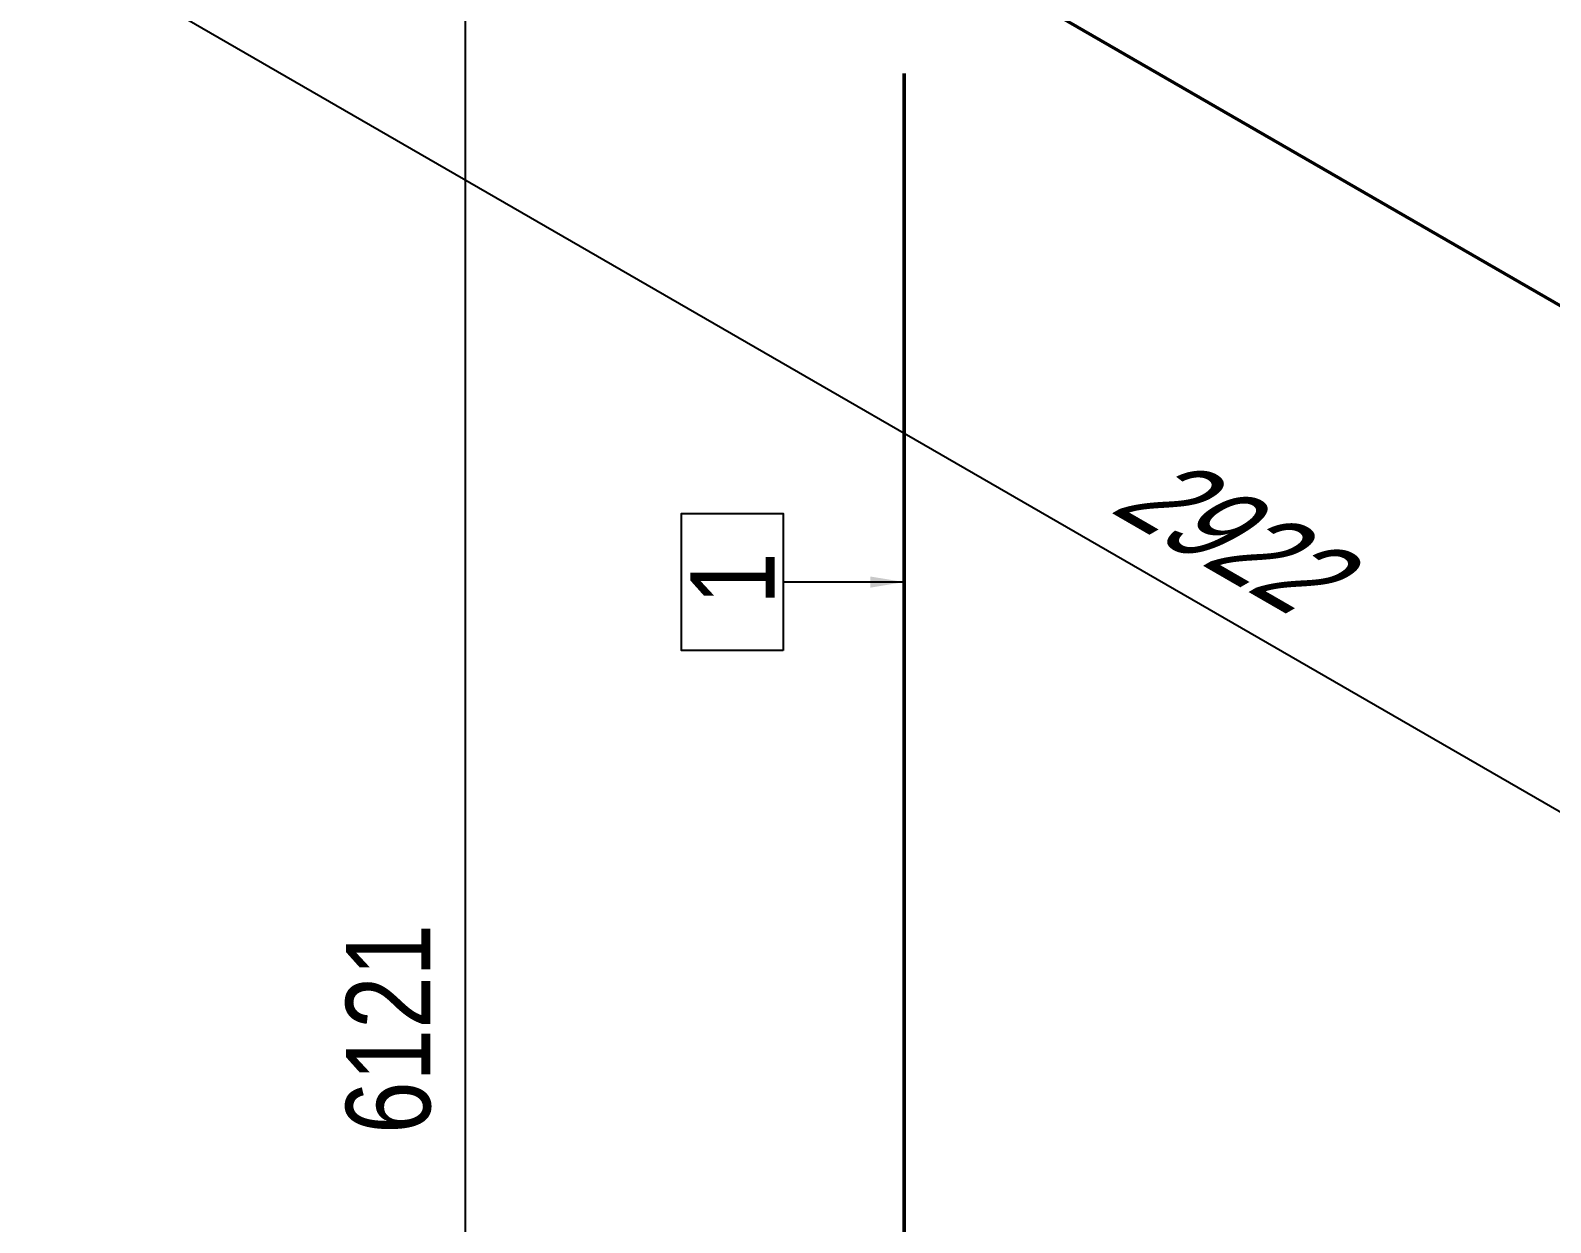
# Model space of a CAD drawing. Header units: millimetres. Extents: x 0 to 594, y 0 to 420.
# Drawn here: x 235.04 to 280.03, y 182.88 to 218.16 of the extents above; entities that cross this region are included whole.
import ezdxf
from ezdxf import colors
from ezdxf.entities.mleader import LeaderData, LeaderLine
from ezdxf.enums import TextEntityAlignment as Align
from ezdxf.math import Vec2, Vec3

# ---------------------------------------------------------------- set-up
doc = ezdxf.new("R2010")
doc.units = ezdxf.units.MM
doc.header["$LTSCALE"] = 0.25
doc.layers.add('주석', color=7, linetype='Continuous')
doc.layers.add('치수', color=1, linetype='Continuous')
doc.layers.add('파이프 작은 보어', color=30, linetype='Continuous', lineweight=50)
doc.styles.add('AdskIsoAnnotation', font='arial.ttf', dxfattribs={"width": 0.8, "height": 1})
doc.styles.add('AdskIsoMetric', font='arial.ttf', dxfattribs={"width": 0.8, "height": 2.5})
doc.styles.add('AdskIsoMetric-30', font='arial.ttf', dxfattribs={"width": 0.8, "height": 2.5})
doc.styles.add('AdskIsoMetric30', font='arial.ttf', dxfattribs={"width": 0.8, "oblique": 30, "height": 2.5})
doc.styles.get("Standard").update_dxf_attribs({"font": 'arial.ttf'})
doc.dimstyles.new('AdskIsoMetric', dxfattribs={"dimtxt": 2.5, "dimasz": 2.5, "dimexe": 1, "dimexo": 2, "dimgap": 0.8, "dimtad": 1, "dimdec": 0, "dimrnd": 1, "dimzin": 0, "dimdsep": 46, "dimtxsty": 'AdskIsoMetric', "dimcen": 0, "dimclrt": 7, "dimadec": 0, "dimazin": 0, "dimtfac": 1, "dimtdec": 0, "dimtmove": 1, "dimatfit": 3, "dimfxl": 0, "dimfrac": 2, "dimtolj": 1, "dimtzin": 0, "dimarcsym": 0})

# ---------------------------------------------------------------- blocks, each defined once
blk = doc.blocks.new('*D35')
at = {"layer": 'Defpoints', "color": 0}
for p in [(144.945, 227.653), (131.954, 220.153), (260.902, 160.705)]:
    blk.add_point(p, dxfattribs=at)
at = {"layer": '치수', "color": 0, "lineweight": -2}
for p, q in [((142.945, 226.498), (130.954, 219.576)), ((245.746, 154.455), (134.119, 218.903)), ((258.902, 159.55), (246.911, 152.628))]:
    blk.add_line(p, q, dxfattribs=at)
at = {"layer": '치수', "color": 0}
for points in [[(134.328, 219.264), (133.911, 218.542), (131.954, 220.153)], [(245.955, 154.816), (245.538, 154.094), (247.911, 153.205)]]:
    blk.add_solid(points, dxfattribs=at)
at = {"layer": '치수', "color": 7, "insert": (192.2, 187.988), "char_height": 2.5, "attachment_point": 5, "rotation": 330, "style": 'AdskIsoMetric30'}
blk.add_mtext('\\A1;12189', dxfattribs=at)
blk = doc.blocks.new('*D36')
at = {"layer": 'Defpoints', "color": 0}
for p in [(260.902, 234.128), (260.902, 160.705), (247.911, 153.205)]:
    blk.add_point(p, dxfattribs=at)
at = {"layer": '치수', "color": 0, "lineweight": -2}
for p, q in [((247.911, 224.128), (247.911, 155.705)), ((258.902, 159.55), (246.911, 152.628))]:
    blk.add_line(p, q, dxfattribs=at)
at = {"layer": '치수', "color": 0}
for points in [[(247.495, 224.128), (248.328, 224.128), (247.911, 226.628)], [(247.495, 155.705), (248.328, 155.705), (247.911, 153.205)]]:
    blk.add_solid(points, dxfattribs=at)
at = {"layer": '치수', "color": 7, "insert": (245.645, 188.608), "char_height": 2.5, "attachment_point": 5, "rotation": 90, "style": 'AdskIsoMetric-30'}
blk.add_mtext('\\A1;6121', dxfattribs=at)
blk = doc.blocks.new('*D38')
at = {"layer": 'Defpoints', "color": 0}
for p in [(249.729, 227.677), (236.738, 220.177), (312.202, 191.609)]:
    blk.add_point(p, dxfattribs=at)
at = {"layer": '치수', "color": 0, "lineweight": -2}
for p, q in [((247.729, 226.523), (235.738, 219.6)), ((297.046, 185.359), (238.903, 218.927)), ((310.202, 190.454), (298.211, 183.531))]:
    blk.add_line(p, q, dxfattribs=at)
at = {"layer": '치수', "color": 0}
for points in [[(239.112, 219.288), (238.695, 218.567), (236.738, 220.177)], [(297.254, 185.72), (296.838, 184.998), (299.211, 184.109)]]:
    blk.add_solid(points, dxfattribs=at)
at = {"layer": '치수', "color": 7, "insert": (270.241, 203.451), "char_height": 2.5, "attachment_point": 5, "rotation": 330, "style": 'AdskIsoMetric30'}
blk.add_mtext('\\A1;2922', dxfattribs=at)
blk = doc.blocks.new('AnnoRect')
at = {"color": 0, "linetype": 'ByBlock', "lineweight": -2}
blk.add_wipeout([(-0.81, -0.6), (-0.81, 0.6), (0.81, 0.6), (0.81, -0.6)], dxfattribs=at)
blk.add_lwpolyline([(-0.81, -0.6), (-0.81, 0.6), (0.81, 0.6), (0.81, -0.6)], close=True, dxfattribs=at)
at = {"color": 0, "linetype": 'ByBlock', "lineweight": -2, "style": 'AdskIsoAnnotation', "width": 0.8}
blk.add_attdef('XX', text='', height=1, dxfattribs=at).set_placement((0, 0), align=Align.MIDDLE_CENTER)

msp = doc.modelspace()

# ---------------------------------------------------------------- linework, layer by layer
at = {"layer": '파이프 작은 보어'}
for points in [[(306.8983, 194.6705), (255.0321, 224.6155)], [(260.9017, 216.8782), (260.9017, 185.2758)], [(260.9017, 185.2758), (260.9017, 166.8288)]]:
    msp.add_lwpolyline(points, dxfattribs=at)

# ---------------------------------------------------------------- dimensions: what is measured, and where the dimension line sits
at = {"layer": '치수'}
for base, p1, p2, angle, text, override, picture, middle in [((247.9113, 153.2051), (260.9017, 234.128), (260.9017, 160.7051), 270, '6121', {"dimtad": 0, "dimlfac": 83.371885, "dimtxsty": 'AdskIsoMetric-30', "dimse1": 1, "dimse2": 0, "dimsd1": 0, "dimsd2": 0, "dimtmove": 1}, '*D36', (245.645, 188.6081)), ((131.9542, 220.1529), (260.9017, 160.7051), (144.9446, 227.6529), 150, '12189', {"dimtad": 0, "dimlfac": 91.03684, "dimtxsty": 'AdskIsoMetric30', "dimse1": 0, "dimse2": 0, "dimsd1": 0, "dimsd2": 0, "dimtmove": 1}, '*D35', (192.1999, 187.9879)), ((236.7384, 220.1773), (312.2016, 191.6087), (249.7288, 227.6773), 150, '2922', {"dimtad": 0, "dimlfac": 40.506658, "dimtxsty": 'AdskIsoMetric30', "dimse1": 0, "dimse2": 0, "dimsd1": 0, "dimsd2": 0, "dimtmove": 1}, '*D38', (270.2411, 203.4515))]:
    dim = msp.add_linear_dim(base=base, p1=p1, p2=p2, angle=angle, text=text, dimstyle='AdskIsoMetric', override=override, dxfattribs=at)
    dim.commit()
    dim.dimension.update_dxf_attribs({"geometry": picture, "text_midpoint": middle, "dimtype": 160})

# ---------------------------------------------------------------- leaders
at = {"layer": '주석'}
ml = msp.add_multileader_mtext('Standard', dxfattribs=at)
ml.set_content('')
ml.set_leader_properties()
ml.build(insert=Vec2(0, 0))
ml.multileader.update_dxf_attribs({"dogleg_length": 0, "arrow_head_size": 0})
ctx = ml.context
ctx.base_point, ctx.arrow_head_size, ctx.plane_origin = Vec3(257.3142, 201.8313), 0, Vec3(0.8142, 13.8313)
notes = []
notes.append((ctx, [(0, (1, 1, 0), (257.3142, 201.8313), (-1, 0), 0, [(0, [(260.9017, 201.8313)], 0, [])])]))
ctx.mtext, ml.multileader.dxf.content_type = None, 0
for ctx, leaders in notes:
    for number, flags, end, landing, length, lines in leaders:
        leader = LeaderData()
        leader.index, (leader.has_last_leader_line, leader.has_dogleg_vector, leader.attachment_direction) = number, flags
        leader.last_leader_point, leader.dogleg_vector, leader.dogleg_length = Vec3(end), Vec3(landing), length
        for number, points, colour, breaks in lines:
            line = LeaderLine()
            line.index, line.vertices, line.color, line.breaks = number, Vec3.list(points), colors.encode_raw_color(colour), breaks
            leader.lines.append(line)
        ctx.leaders.append(leader)

# ---------------------------------------------------------------- next in the draw order: block references
ref = msp.add_blockref('AnnoRect', (255.8142, 201.8313), dxfattribs=dict(at, xscale=2.5, yscale=2.5, zscale=2.5, rotation=90.00000000091168))
ref.add_attrib('XX_001', '1', (257.0693, 201.1587), dxfattribs={"layer": '0', "color": 0, "linetype": 'ByBlock', "lineweight": -2, "height": 2.5, "rotation": 90, "style": 'AdskIsoAnnotation', "width": 0.8})

doc.saveas('drawing.dxf')
